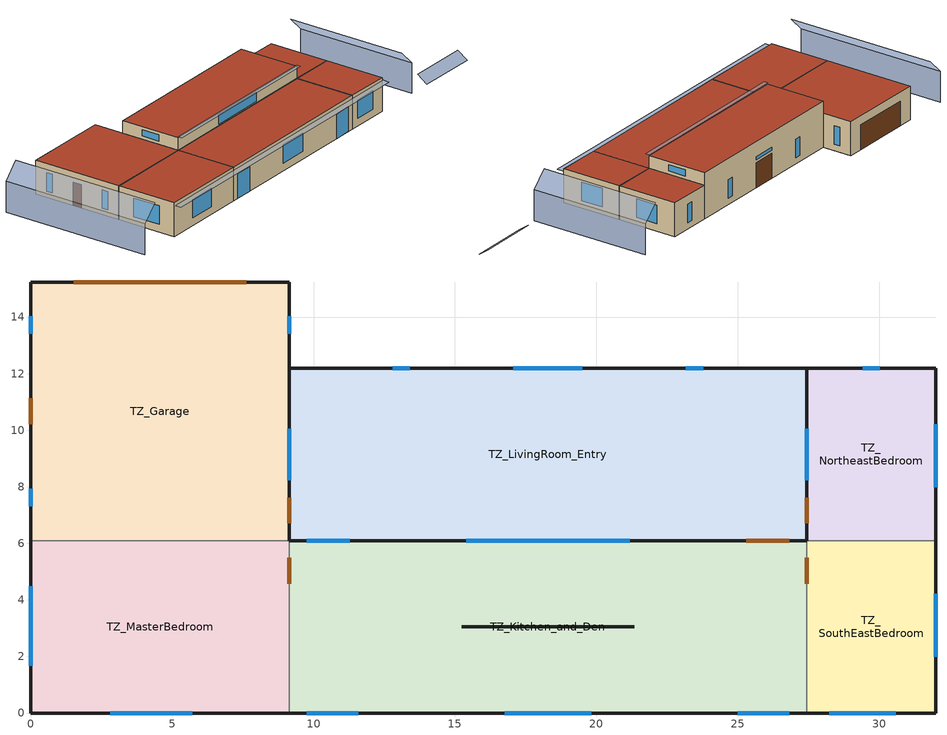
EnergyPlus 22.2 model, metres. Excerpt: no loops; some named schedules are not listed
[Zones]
TZ_Garage
 floor ground (Exterior Floor 1): 9.14,15.24 9.14,6.1 0,6.1 0,15.24 z0
 wall outside (Exterior Wall): 9.14,12.19 9.14,15.24 0,15.24 0,6.1 z0:3.35
 wall to TZ_MasterBedroom (ConcreteMassWall_onehalfMeter_WithInsulation Reversed): 0,6.1 9.14,6.1 z0:3.35
 wall to TZ_LivingRoom_Entry (Exterior Wall): 9.14,6.1 9.14,12.19 z0:3.35
 window (Exterior_Static_Moderate_Solar_Heat_Gain): 9.14,13.41 9.14,14.02 / 0,7.92 0,7.32 / 0,14.02 0,13.41 z0.64:2.46
 door (Exterior Door 1): 0,11.13 0,10.21 z0.03:2.31; 7.62,15.24 1.52,15.24 z0.03:2.46
 door inside (Exterior Door 1): 9.14,6.71 9.14,7.62 z0.03:2.46
 roof outside (Exterior Roof): 9.14,6.1 9.14,15.24 0,15.24 0,6.1 z3.35
TZ_Kitchen_and_Den
 floor ground (Exterior Floor 1): 27.43,6.1 27.43,0 9.14,0 9.14,6.1 z0
 wall outside (Exterior Wall): 21.34,3.05 15.24,3.05 z0:1.22; 9.14,0 27.43,0 z0:3.35
 wall to TZ_LivingRoom_Entry (ConcreteMassWall_onehalfMeter): 27.43,6.1 9.14,6.1 z0:3.35
 wall to TZ_SouthEastBedroom (Interior Wall): 27.43,0 27.43,6.1 z0:3.35
 wall to TZ_MasterBedroom (Interior Wall): 9.14,6.1 9.14,0 z0:3.35
 window inside (Interior Window): 11.28,6.1 9.75,6.1 z0.03:2.46
 window (Exterior_Static_Moderate_Solar_Heat_Gain): 9.75,0 11.58,0 / 24.99,0 26.82,0 z0.03:2.46; 16.76,0 19.81,0 z0.76:2.59
 door inside (Exterior Wall): 26.82,6.1 25.3,6.1 z0.04:2.48
 door inside (Interior Door): 27.43,4.57 27.43,5.49 / 9.14,5.49 9.14,4.57 z0.03:2.46
 roof outside (Exterior Roof): 27.43,0 27.43,6.1 9.14,6.1 9.14,0 z3.35
TZ_LivingRoom_Entry
 floor ground (Exterior Floor 1): 27.43,12.19 27.43,6.1 9.14,6.1 9.14,12.19 z0
 wall outside (Exterior Wall): 27.43,12.19 9.14,12.19 z0:4.57; 9.14,12.19 9.14,6.1 27.43,6.1 27.43,12.19 z3.35:4.57
 wall to TZ_NortheastBedroom (Interior Wall): 27.43,6.1 27.43,12.19 z0:3.35
 window (Exterior_Static_Moderate_Solar_Heat_Gain): 19.51,12.19 17.07,12.19 z2.77:3.07; 23.77,12.19 23.16,12.19 / 13.41,12.19 12.8,12.19 z0.64:2.46; 15.39,6.1 21.18,6.1 z3.51:4.42; 27.43,8.23 27.43,10.06 / 9.14,10.06 9.14,8.23 z3.66:4.27
 door (Exterior Door 1): 19.51,12.19 17.07,12.19 z0.03:2.46
 door inside (Interior Door): 27.43,6.71 27.43,7.62 z0.03:2.46
 roof outside (Exterior Roof): 27.43,6.1 27.43,12.19 9.14,12.19 9.14,6.1 z4.57
TZ_MasterBedroom
 floor ground (Exterior Floor 1): 9.14,6.1 9.14,0 0,0 0,6.1 z0
 wall outside (Exterior Wall): 0,6.1 0,0 9.14,0 z0:3.35
 window (Exterior_Static_Moderate_Solar_Heat_Gain): 0,4.48 0,1.68 z0.76:2.59; 2.82,0 5.71,0 z0.78:2.59
 roof outside (Exterior Roof): 9.14,0 9.14,6.1 0,6.1 0,0 z3.35
TZ_NortheastBedroom
 floor ground (Exterior Floor 1): 32,12.19 32,6.1 27.43,6.1 27.43,12.19 z0
 wall outside (Exterior Wall): 32,6.1 32,12.19 27.43,12.19 z0:3.35
 wall to TZ_SouthEastBedroom (ConcreteMassWall_onehalfMeter): 27.43,6.1 32,6.1 z0:3.35
 window (Exterior_Static_Moderate_Solar_Heat_Gain): 32,7.98 32,10.21 z0.76:2.59; 30.02,12.19 29.41,12.19 z0.64:2.46
 roof outside (Exterior Roof): 32,6.1 32,12.19 27.43,12.19 27.43,6.1 z3.35
TZ_SouthEastBedroom
 floor ground (Exterior Floor 1): 32,6.1 32,0 27.43,0 27.43,6.1 z0
 wall outside (Exterior Wall): 27.43,0 32,0 32,6.1 z0:3.35
 window (Exterior_Static_Moderate_Solar_Heat_Gain): 28.23,0 30.59,0 / 32,1.98 32,4.22 z0.76:2.59
 roof outside (Exterior Roof): 32,0 32,6.1 27.43,6.1 27.43,0 z3.35
shading: 36.58,0 36.58,12.19 / -4.57,15.24 -4.57,0 z0:3.05; 32,-0.72 32,0 0,0 0,-0.72 z3.11; 9.14,5.74 27.43,5.74 27.43,6.1 9.14,6.1 z4.68; 38.9,1,0.72 38.9,0,0 45.09,0,0 45.09,1,0.72; 35.05,0,4.57 36.58,0,3.05 36.58,12.19,3.05 35.05,12.19,4.57; -3.05,15.24,4.57 -4.57,15.24,3.05 -4.57,0,3.05 -3.05,0,4.57
[Building]
Building 1: Loads Convergence Tolerance Value {W}=0.1; Temperature Convergence Tolerance Value {deltaC}=0.05; Solar Distribution=FullInteriorAndExterior; Maximum Number of Warmup Days=50; Minimum Number of Warmup Days=10
[Site:GroundTemperature:Undisturbed:KusudaAchenbach]
Vertical Bore Field Ground Temps: 0.692626, 920, 2551.09, 12, 3.2, 8
[Site:Location]
Santa.Fe.Muni.AP: Latitude {deg}=35.617; Longitude {deg}=-106.089; Time Zone {hr}=-7; Elevation {m}=1935
[SizingPeriod:DesignDay] Month=7; Day of Month=21; Day Type=SummerDesignDay; Dry-Bulb Temperature Range Modifier Type=DefaultMultipliers; Barometric Pressure {Pa}=80139; Wind Speed {m/s}=5.3; Wind Direction {deg}=250; Rain Indicator=No; Snow Indicator=No; Daylight Saving Time Indicator=No; Solar Model Indicator=ASHRAETau2017; Begin Environment Reset Mode=FullResetAtBeginEnvironment
Name | Maximum Dry-Bulb Temperature {C} | Daily Dry-Bulb Temperature Range {deltaC} | Humidity Condition Type | Wetbulb or DewPoint at Maximum Dry-Bulb {C} | Enthalpy at Maximum Dry-Bulb {J/kg}
Santa.Fe.Muni.AP Ann Clg .4% Condns DB=>MWB | 33.6 | 17.8 | Wetbulb | 14.4
Santa.Fe.Muni.AP Ann Clg .4% Condns Enth=>MDB | 26.1 | 15.6 | Enthalpy |  | 56400
Santa.Fe.Muni.AP Ann Clg 1% Condns DB=>MWB | 32.4 | 17.8 | Wetbulb | 14.3
Santa.Fe.Muni.AP Ann Clg 1% Condns Enth=>MDB | 25.5 | 15.6 | Enthalpy |  | 54400
[Material] Thermal Absorptance=0.9; Solar Absorptance=0.7; Visible Absorptance=0.7
Name | Roughness | Thickness {m} | Conductivity {W/m-K} | Density {kg/m3} | Specific Heat {J/kg-K}
Batt_R13 1; Batt_R13 3 | MediumRough | 0.0889 | 0.03876 | 9.61107 | 836.8
Batt_R19 2 | MediumRough | 0.0254001 | 0.00347522 | 9.61107 | 836.8
Blown_R30; Blown_R30 2 | MediumRough | 0.212598 | 0.04119 | 9.61107 | 836.8
Blown_R30_top; Blown_R30_top 1 | MediumRough | 0.117348 | 0.04119 | 9.61107 | 836.8
Carpet_n_pad | MediumSmooth | 0.0254001 | 0.0601314 | 32.0369 | 836.8
Concrete_4in 1 | Rough | 0.101498 | 1.312098 | 2242.8 | 465.2
door_const | Smooth | 0.0422696 | 0.0720096 | 512.64 | 767.58
Drywall_1/2in | MediumSmooth | 0.0127 | 0.16009 | 800.923 | 1087.84
floor_consol_layer | Rough | 0.000254 | 12.9895 | 55.074 | 916.9311
MassWall | Smooth | 0.35 | 1.5 | 2400 | 880
OSB_1/2in | MediumSmooth | 0.0127 | 0.1163 | 544.627 | 1213.36
OSB_7/16in | MediumSmooth | 0.0111125 | 0.1163 | 544.627 | 1213.36
Plywood_3/4in | Rough | 0.01905 | 0.115458 | 544.68 | 674.54
sheathing_consol_layer | Rough | 0.031115 | 0.035329 | 20.1 | 1465.415
syn_stucco | MediumSmooth | 0.003048 | 0.0865 | 400 | 878.64
wall_consol_layer | Rough | 0.1397 | 0.057165 | 120.801 | 1036.26
[Material:AirGap]
Air_4_in_vert: Thermal Resistance {m2-K/W}=0.158499
[WindowMaterial:SimpleGlazingSystem] Visible Transmittance=0.88
Name | U-Factor {W/m2-K} | Solar Heat Gain Coefficient
Glass | 1.70358 | 0.3344
SHGC_34_VT_88 | 0.9 | 0.34
[Construction]
ConcreteMassWall_onehalfMeter: MassWall
ConcreteMassWall_onehalfMeter_WithInsulation Reversed: Batt_R13 3, MassWall
Exterior Door 1: door_const, Batt_R13 1
Exterior Floor 1: floor_consol_layer, Plywood_3/4in, Carpet_n_pad, Batt_R19 2, Concrete_4in 1
Exterior Roof: OSB_1/2in, Blown_R30_top, Blown_R30_top 1, Blown_R30 2
Exterior Wall: syn_stucco, sheathing_consol_layer, OSB_7/16in, wall_consol_layer, Drywall_1/2in, Blown_R30
Exterior_Static_Moderate_Solar_Heat_Gain: SHGC_34_VT_88
Interior Door: door_const
Interior Wall: Drywall_1/2in, Air_4_in_vert, Drywall_1/2in
Interior Window: Glass
[Zone] Multiplier=1; Part of Total Floor Area=Yes
TZ_Garage; TZ_Kitchen_and_Den; TZ_LivingRoom_Entry; TZ_MasterBedroom; TZ_NortheastBedroom; TZ_SouthEastBedroom
[Space]
Name | Zone
Garage | TZ_Garage
Kitchen_and_Den | TZ_Kitchen_and_Den
Living_and_Entry | TZ_LivingRoom_Entry
MasterBedroom | TZ_MasterBedroom
NorthEastBedroom | TZ_NortheastBedroom
SouthEastBedroom | TZ_SouthEastBedroom
[Lights] Schedule=InteriorLighting; Design Level Calculation Method=Watts/Area; Watts per Zone Floor Area {W/m2}=0; Return Air Fraction=0; Fraction Radiant=0.6; Fraction Visible=0.2; Fraction Replaceable=1
Name | Zone or ZoneList or Space or SpaceList
GarageLights | Garage
KitchenLights | Kitchen_and_Den
Lights 4 | Living_and_Entry
Lights 1 | MasterBedroom
Lights 2 | NorthEastBedroom
Lights 3 | SouthEastBedroom
[ElectricEquipment] Schedule=MiscPlugLoad
Name | Zone or ZoneList or Space or SpaceList | Design Level Calculation Method | Design Level {W} | Fraction Latent | Fraction Radiant | Fraction Lost | Watts per Zone Floor Area {W/m2}
Dryer | Garage | EquipmentLevel | 0 | 0.05 | 0.15 | 0.8
GarageRefrigerator | Garage | EquipmentLevel | 0 | 0 | 1 | 0
WashingMachine | Garage | EquipmentLevel | 0 | 0 | 0.8 | 0.2
Dishwasher | Kitchen_and_Den | EquipmentLevel | 0 | 0.15 | 0.6 | 0.25
ElectricRange | Kitchen_and_Den | EquipmentLevel | 0 | 0.3 | 0.4 | 0.3
IECC_Adj_Kitchen | Kitchen_and_Den | Watts/Area |  | 0.062439 | 0.411909 | 0.251045 | 0
InsideRefrigerator; Television | Kitchen_and_Den | EquipmentLevel | 0 | 0 | 1 | 0
MELS1 | Kitchen_and_Den | EquipmentLevel | 0 | 0.06 | 0.69 | 0.25
Electric Equipment 1 | Living_and_Entry | Watts/Area |  | 0.062439 | 0.411909 | 0.251045 | 0
Electric Equipment 12 | MasterBedroom | Watts/Area |  | 0.062439 | 0.411909 | 0.251045 | 0
Electric Equipment 13 | NorthEastBedroom | Watts/Area |  | 0.062439 | 0.411909 | 0.251045 | 0
Electric Equipment 14 | SouthEastBedroom | Watts/Area |  | 0.062439 | 0.411909 | 0.251045 | 0
[ZoneVentilation:DesignFlowRate] Schedule=ACH; Design Flow Rate Calculation Method=Flow/Zone; Design Flow Rate {m3/s}=0; Flow Rate per Floor Area {m3/s-m2}=0; Flow Rate per Person {m3/s-person}=0; Air Changes per Hour {1/hr}=0; Ventilation Type=Balanced; Fan Pressure Rise {Pa}=100; Fan Total Efficiency=0.7; Constant Term Coefficient=0.606; Temperature Term Coefficient=0.03636; Velocity Term Coefficient=0.1177; Velocity Squared Term Coefficient=0; Minimum Indoor Temperature {C}=18; Maximum Indoor Temperature {C}=100; Delta Temperature {deltaC}=1; Minimum Outdoor Temperature {C}=-100; Maximum Outdoor Temperature {C}=100; Maximum Wind Speed {m/s}=40
Name | Zone or ZoneList or Space or SpaceList
TZ_Garage_ventilator | TZ_Garage
TZ_Kitchen_and_Den_ventilator | TZ_Kitchen_and_Den
TZ_LivingRoom_Entry_ventilator | TZ_LivingRoom_Entry
TZ_MasterBedroom_ventilator | TZ_MasterBedroom
TZ_NortheastBedroom_ventilator | TZ_NortheastBedroom
TZ_SouthEastBedroom_ventilator | TZ_SouthEastBedroom
[People] Number of People Schedule=Occupancy; Number of People Calculation Method=People/Area; People per Floor Area {person/m2}=0.012; Fraction Radiant=0.3; Activity Level Schedule=activity_sch
Name | Zone or ZoneList or Space or SpaceList
PeopleKitchen | Kitchen_and_Den
People 1 | Living_and_Entry
People 2 | MasterBedroom
People 3 | NorthEastBedroom
People 4 | SouthEastBedroom
[GroundHeatExchanger:System]
Vertical Bore Field: Design Flow Rate {m3/s}=0.001; Undisturbed Ground Temperature Model Type=Site:GroundTemperature:Undisturbed:KusudaAchenbach; Undisturbed Ground Temperature Model=Vertical Bore Field Ground Temps; Ground Thermal Conductivity {W/m-K}=0.692626; Ground Thermal Heat Capacity {J/m3-K}=2347000; GHE:Vertical:ResponseFactors Object=Vertical Bore Field Response Factors
[GroundHeatExchanger:Vertical:Properties]
Vertical Bore Field Properties: Depth of Top of Borehole {m}=1; Borehole Length {m}=76.2; Borehole Diameter {m}=0.127016; Grout Thermal Conductivity {W/m-K}=0.692626; Grout Thermal Heat Capacity {J/m3-K}=3900000; Pipe Thermal Conductivity {W/m-K}=0.391312; Pipe Thermal Heat Capacity {J/m3-K}=1770000; Pipe Outer Diameter {m}=0.0266667; Pipe Thickness {m}=0.00241285; U-Tube Distance {m}=0.0253977
[GroundHeatExchanger:ResponseFactors]
Vertical Bore Field Response Factors: GHE:Vertical:Properties Object=Vertical Bore Field Properties; Number of Boreholes=10; G-Function Reference Ratio=0.0005; g-Function Ln(T/Ts) Value 1=-15.2996; g-Function g Value 1=-0.348322; g-Function Ln(T/Ts) Value 2=-14.201; g-Function g Value 2=0.022208; g-Function Ln(T/Ts) Value 3=-13.2202; g-Function g Value 3=0.412345; g-Function Ln(T/Ts) Value 4=-12.2086; g-Function g Value 4=0.867498; g-Function Ln(T/Ts) Value 5=-11.1888; g-Function g Value 5=1.357839; g-Function Ln(T/Ts) Value 6=-10.1816; g-Function g Value 6=1.852024; g-Function Ln(T/Ts) Value 7=-9.1815; g-Function g Value 7=2.345656; g-Function Ln(T/Ts) Value 8=-8.6809; g-Function g Value 8=2.593958; g-Function Ln(T/Ts) Value 9=-8.5; g-Function g Value 9=2.679; g-Function Ln(T/Ts) Value 10=-7.8; g-Function g Value 10=3.023; g-Function Ln(T/Ts) Value 11=-7.2; g-Function g Value 11=3.32; g-Function Ln(T/Ts) Value 12=-6.5; g-Function g Value 12=3.681; g-Function Ln(T/Ts) Value 13=-5.9; g-Function g Value 13=4.071; g-Function Ln(T/Ts) Value 14=-5.2; g-Function g Value 14=4.828; g-Function Ln(T/Ts) Value 15=-4.5; g-Function g Value 15=6.253; g-Function Ln(T/Ts) Value 16=-3.963; g-Function g Value 16=7.894; g-Function Ln(T/Ts) Value 17=-3.27; g-Function g Value 17=11.82; g-Function Ln(T/Ts) Value 18=-2.864; g-Function g Value 18=15.117; g-Function Ln(T/Ts) Value 19=-2.577; g-Function g Value 19=18.006; g-Function Ln(T/Ts) Value 20=-2.171; g-Function g Value 20=22.887; g-Function Ln(T/Ts) Value 21=-1.884; g-Function g Value 21=26.924; g-Function Ln(T/Ts) Value 22=-1.191; g-Function g Value 22=38.004; g-Function Ln(T/Ts) Value 23=-0.497; g-Function g Value 23=49.919; g-Function Ln(T/Ts) Value 24=-0.274; g-Function g Value 24=53.407; g-Function Ln(T/Ts) Value 25=-0.051; g-Function g Value 25=56.632; g-Function Ln(T/Ts) Value 26=0.196; g-Function g Value 26=59.825; g-Function Ln(T/Ts) Value 27=0.419; g-Function g Value 27=62.349; g-Function Ln(T/Ts) Value 28=0.642; g-Function g Value 28=64.524; g-Function Ln(T/Ts) Value 29=0.873; g-Function g Value 29=66.412; g-Function Ln(T/Ts) Value 30=1.112; g-Function g Value 30=67.993; g-Function Ln(T/Ts) Value 31=1.335; g-Function g Value 31=69.162; g-Function Ln(T/Ts) Value 32=1.679; g-Function g Value 32=70.476; g-Function Ln(T/Ts) Value 33=2.028; g-Function g Value 33=71.361; g-Function Ln(T/Ts) Value 34=2.275; g-Function g Value 34=71.79; g-Function Ln(T/Ts) Value 35=3.003; g-Function g Value 35=72.511
[Exterior:Lights]
Exterior Lights 1: Schedule=Always On Discrete; Design Level {W}=80; Control Option=AstronomicalClock
[EnergyManagementSystem:GlobalVariable]
EMSGlobal:CenterSouthWindow:TZ_Kitchen_and_Den:Actuator
EMSGlobal:EastFacingCelestoryWindow:TZ_LivingRoom_Entry:Actuator
EMSGlobal:EastFacingGarageWindow:TZ_Garage:Actuator
EMSGlobal:EastFacingNorthWindow_1:TZ_NortheastBedroom:Actuator
EMSGlobal:EastFacingSouthWindow:TZ_SouthEastBedroom:Actuator
EMSGlobal:EastSouthWindowDoor:TZ_Kitchen_and_Den:Actuator
EMSGlobal:NorthFacingAboveDoorWindow:TZ_LivingRoom_Entry:Actuator
EMSGlobal:NorthFacingEastWindow:TZ_NortheastBedroom:Actuator
EMSGlobal:NorthFacingMiddleWindow:TZ_LivingRoom_Entry:Actuator
EMSGlobal:NorthFacingWestWindow:TZ_LivingRoom_Entry:Actuator
EMSGlobal:SouthWestMasterWindow:TZ_MasterBedroom:Actuator
EMSGlobal:Sub_Surface_19:TZ_LivingRoom_Entry:Actuator
EMSGlobal:Sub_Surface_1:TZ_LivingRoom_Entry:Actuator
EMSGlobal:Sub_Surface_2:TZ_SouthEastBedroom:Actuator
EMSGlobal:TZ_Garage_ventilator:TZ_Garage:Actuator
EMSGlobal:TZ_Kitchen_and_Den_ventilator:TZ_Kitchen_and_Den:Actuator
EMSGlobal:TZ_LivingRoom_Entry_ventilator:TZ_LivingRoom_Entry:Actuator
EMSGlobal:TZ_MasterBedroom_ventilator:TZ_MasterBedroom:Actuator
EMSGlobal:TZ_NortheastBedroom_ventilator:TZ_NortheastBedroom:Actuator
EMSGlobal:TZ_SouthEastBedroom_ventilator:TZ_SouthEastBedroom:Actuator
EMSGlobal:WestFacingMiddleWindow:TZ_Garage:Actuator
EMSGlobal:WestFacingNorthWindow:TZ_Garage:Actuator
EMSGlobal:WestFacingSouthWindow:TZ_MasterBedroom:Actuator
EMSGlobal:WestSouthWindowDoor_2:TZ_Kitchen_and_Den:Actuator
[EnergyManagementSystem:Actuator]
Name | Actuated Component Unique | Actuated Component Type | Actuated Component Control Type
CenterSouthWindow:TZ_Kitchen_and_Den:Actuator | CenterSouthWindow | Surface | Construction State
EastFacingCelestoryWindow:TZ_LivingRoom_Entry:Actuator | EastFacingCelestoryWindow | Surface | Construction State
EastFacingGarageWindow:TZ_Garage:Actuator | EastFacingGarageWindow | Surface | Construction State
EastFacingNorthWindow_1:TZ_NortheastBedroom:Actuator | EastFacingNorthWindow 1 | Surface | Construction State
EastFacingSouthWindow:TZ_SouthEastBedroom:Actuator | EastFacingSouthWindow | Surface | Construction State
EastSouthWindowDoor:TZ_Kitchen_and_Den:Actuator | EastSouthWindowDoor | Surface | Construction State
NorthFacingAboveDoorWindow:TZ_LivingRoom_Entry:Actuator | NorthFacingAboveDoorWindow | Surface | Construction State
NorthFacingEastWindow:TZ_NortheastBedroom:Actuator | NorthFacingEastWindow | Surface | Construction State
NorthFacingMiddleWindow:TZ_LivingRoom_Entry:Actuator | NorthFacingMiddleWindow | Surface | Construction State
NorthFacingWestWindow:TZ_LivingRoom_Entry:Actuator | NorthFacingWestWindow | Surface | Construction State
SouthWestMasterWindow:TZ_MasterBedroom:Actuator | SouthWestMasterWindow | Surface | Construction State
Sub_Surface_19:TZ_LivingRoom_Entry:Actuator | Sub Surface 19 | Surface | Construction State
Sub_Surface_1:TZ_LivingRoom_Entry:Actuator | Sub Surface 1 | Surface | Construction State
Sub_Surface_2:TZ_SouthEastBedroom:Actuator | Sub Surface 2 | Surface | Construction State
TZ_Garage_ventilator:TZ_Garage:Actuator | TZ_Garage_ventilator | Zone Ventilation | Air Exchange Flow Rate
TZ_Kitchen_and_Den_ventilator:TZ_Kitchen_and_Den:Actuator | TZ_Kitchen_and_Den_ventilator | Zone Ventilation | Air Exchange Flow Rate
TZ_LivingRoom_Entry_ventilator:TZ_LivingRoom_Entry:Actuator | TZ_LivingRoom_Entry_ventilator | Zone Ventilation | Air Exchange Flow Rate
TZ_MasterBedroom_ventilator:TZ_MasterBedroom:Actuator | TZ_MasterBedroom_ventilator | Zone Ventilation | Air Exchange Flow Rate
TZ_NortheastBedroom_ventilator:TZ_NortheastBedroom:Actuator | TZ_NortheastBedroom_ventilator | Zone Ventilation | Air Exchange Flow Rate
TZ_SouthEastBedroom_ventilator:TZ_SouthEastBedroom:Actuator | TZ_SouthEastBedroom_ventilator | Zone Ventilation | Air Exchange Flow Rate
WestFacingMiddleWindow:TZ_Garage:Actuator | WestFacingMiddleWindow | Surface | Construction State
WestFacingNorthWindow:TZ_Garage:Actuator | WestFacingNorthWindow | Surface | Construction State
WestFacingSouthWindow:TZ_MasterBedroom:Actuator | WestFacingSouthWindow | Surface | Construction State
WestSouthWindowDoor_2:TZ_Kitchen_and_Den:Actuator | WestSouthWindowDoor 2 | Surface | Construction State
[EnergyManagementSystem:ConstructionIndexVariable]
Energy_Management_System_Construction_Index_Variable_1: Construction Object=Exterior_Static_Moderate_Solar_Heat_Gain
[EnergyManagementSystem:Program]
Energy_Management_System_Program_1: IF TZ_Garage_heat_load_sensor > 0.0; IF OutsideAirTempSensor__TZ_Garage > ZoneTemperatureSensor__TZ_Garage; SET TZ_Garage_ventilator:TZ_Garage:Actuator = 0.09438948864000002; ELSE; SET TZ_Garage_ventilator:TZ_Garage:Actuator = 0.0; ENDIF; ELSE; IF OutsideAirTempSensor__TZ_Garage > ZoneTemperatureSensor__TZ_Garage; SET TZ_Garage_ventilator:TZ_Garage:Actuator = 0.0; ELSE; SET TZ_Garage_ventilator:TZ_Garage:Actuator = 0.09438948864000002; ENDIF; ENDIF
Energy_Management_System_Program_2: IF TZ_Kitchen_and_Den_heat_load_sensor > 0.0; IF OutsideAirTempSensor__TZ_Kitchen_and_Den > ZoneTemperatureSensor__TZ_Kitchen_and_Den; SET TZ_Kitchen_and_Den_ventilator:TZ_Kitchen_and_Den:Actuator = 0.09438948864000002; ELSE; SET TZ_Kitchen_and_Den_ventilator:TZ_Kitchen_and_Den:Actuator = 0.0; ENDIF; ELSE; IF OutsideAirTempSensor__TZ_Kitchen_and_Den > ZoneTemperatureSensor__TZ_Kitchen_and_Den; SET TZ_Kitchen_and_Den_ventilator:TZ_Kitchen_and_Den:Actuator = 0.0; ELSE; SET TZ_Kitchen_and_Den_ventilator:TZ_Kitchen_and_Den:Actuator = 0.09438948864000002; ENDIF; ENDIF
Energy_Management_System_Program_3: IF TZ_LivingRoom_Entry_heat_load_sensor > 0.0; IF OutsideAirTempSensor__TZ_LivingRoom_Entry > ZoneTemperatureSensor__TZ_LivingRoom_Entry; SET TZ_LivingRoom_Entry_ventilator:TZ_LivingRoom_Entry:Actuator = 0.09438948864000002; ELSE; SET TZ_LivingRoom_Entry_ventilator:TZ_LivingRoom_Entry:Actuator = 0.0; ENDIF; ELSE; IF OutsideAirTempSensor__TZ_LivingRoom_Entry > ZoneTemperatureSensor__TZ_LivingRoom_Entry; SET TZ_LivingRoom_Entry_ventilator:TZ_LivingRoom_Entry:Actuator = 0.0; ELSE; SET TZ_LivingRoom_Entry_ventilator:TZ_LivingRoom_Entry:Actuator = 0.09438948864000002; ENDIF; ENDIF
Energy_Management_System_Program_4: IF TZ_MasterBedroom_heat_load_sensor > 0.0; IF OutsideAirTempSensor__TZ_MasterBedroom > ZoneTemperatureSensor__TZ_MasterBedroom; SET TZ_MasterBedroom_ventilator:TZ_MasterBedroom:Actuator = 0.06135316761600001; ELSE; SET TZ_MasterBedroom_ventilator:TZ_MasterBedroom:Actuator = 0.0; ENDIF; ELSE; IF OutsideAirTempSensor__TZ_MasterBedroom > ZoneTemperatureSensor__TZ_MasterBedroom; SET TZ_MasterBedroom_ventilator:TZ_MasterBedroom:Actuator = 0.0; ELSE; SET TZ_MasterBedroom_ventilator:TZ_MasterBedroom:Actuator = 0.06135316761600001; ENDIF; ENDIF
Energy_Management_System_Program_5: IF TZ_NortheastBedroom_heat_load_sensor > 0.0; IF OutsideAirTempSensor__TZ_NortheastBedroom > ZoneTemperatureSensor__TZ_NortheastBedroom; SET TZ_NortheastBedroom_ventilator:TZ_NortheastBedroom:Actuator = 0.03095975227392; ELSE; SET TZ_NortheastBedroom_ventilator:TZ_NortheastBedroom:Actuator = 0.0; ENDIF; ELSE; IF OutsideAirTempSensor__TZ_NortheastBedroom > ZoneTemperatureSensor__TZ_NortheastBedroom; SET TZ_NortheastBedroom_ventilator:TZ_NortheastBedroom:Actuator = 0.0; ELSE; SET TZ_NortheastBedroom_ventilator:TZ_NortheastBedroom:Actuator = 0.03095975227392; ENDIF; ENDIF
Energy_Management_System_Program_6: IF TZ_SouthEastBedroom_heat_load_sensor > 0.0; IF OutsideAirTempSensor__TZ_SouthEastBedroom > ZoneTemperatureSensor__TZ_SouthEastBedroom; SET TZ_SouthEastBedroom_ventilator:TZ_SouthEastBedroom:Actuator = 0.030770973296640008; ELSE; SET TZ_SouthEastBedroom_ventilator:TZ_SouthEastBedroom:Actuator = 0.0; ENDIF; ELSE; IF OutsideAirTempSensor__TZ_SouthEastBedroom > ZoneTemperatureSensor__TZ_SouthEastBedroom; SET TZ_SouthEastBedroom_ventilator:TZ_SouthEastBedroom:Actuator = 0.0; ELSE; SET TZ_SouthEastBedroom_ventilator:TZ_SouthEastBedroom:Actuator = 0.030770973296640008; ENDIF; ENDIF
